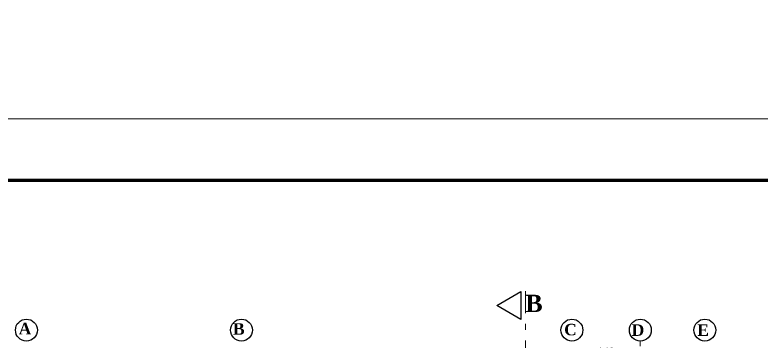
# Model space of a CAD drawing. Header units: inches. Extents: x 2908 to 3459, y -3172 to -55.
# Drawn here: x 3279.45 to 3292.44, y -236.44 to -230.76 of the extents above; entities that cross this region are included whole.
import ezdxf

# ---------------------------------------------------------------- set-up
doc = ezdxf.new("R2010")
doc.units = ezdxf.units.IN
doc.header["$MEASUREMENT"] = 0
doc.linetypes.add('DASHDOT', pattern=[25.4, 12.7, -6.35, 0, -6.35])
for name, color, linetype, lineweight in [('Capa2', 1, 'Continuous', 25), ('COTA', 1, 'Continuous', 9), ('E-EJES', 1, 'DASHDOT', 5), ('Márgen', 7, 'Continuous', 80)]:
    doc.layers.add(name, color=color, linetype=linetype, lineweight=lineweight)
doc.layers.add('TEXTO', color=4, linetype='Continuous')
doc.styles.add('Arial new', font='arial.ttf')
doc.styles.add('CONSTRUCTORA', font='times.ttf', dxfattribs={"height": 0.3})
doc.dimstyles.new('GUS', dxfattribs={"dimtxt": 0.1, "dimasz": 0.03, "dimexe": 0.05, "dimexo": 0.05, "dimgap": 0.005, "dimtad": 0, "dimzin": 1, "dimdsep": 46, "dimtxsty": 'Arial new', "dimblk": 'DOT', "dimcen": 0.01, "dimse1": 1, "dimse2": 1, "dimclrd": 1, "dimclre": 252, "dimclrt": 1, "dimaunit": 1, "dimadec": 0, "dimazin": 2, "dimtfac": 1, "dimtmove": 0, "dimatfit": 2, "dimldrblk": 'ARCHTICK', "dimfxl": 1, "dimlwd": -1, "dimlwe": -1, "dimarcsym": 1})

# ---------------------------------------------------------------- blocks, each defined once
blk = doc.blocks.new('_Dot')
at = {"color": 0, "linetype": 'ByBlock', "lineweight": -2}
blk.add_line((-0.5, 0), (-1, 0), dxfattribs=at)
at = {"color": 0, "linetype": 'ByBlock', "const_width": 0.5}
blk.add_lwpolyline([(-0.25, 0, 1), (0.25, 0, 1)], format="xyb", close=True, dxfattribs=at)
blk = doc.blocks.new('*D4867')
at = {"layer": 'COTA', "color": 1, "linetype": 'Continuous', "transparency": 16777216}
for p, q in [((3289.176, -236.603), (3289.612, -236.603)), ((3290.307, -236.603), (3289.872, -236.603))]:
    blk.add_line(p, q, dxfattribs=at)
at = {"layer": 'Defpoints', "color": 0, "transparency": 16777216}
for p in [(3289.146, -236.439, -7.182), (3290.337, -236.439, -7.182), (3289.146, -236.603)]:
    blk.add_point(p, dxfattribs=at)
at = {"layer": 'COTA', "color": 1, "transparency": 16777216, "xscale": 0.03, "yscale": 0.03, "zscale": 0.03, "rotation": 180}
blk.add_blockref('_Dot', (3289.146, -236.603), dxfattribs=at)
at = {"layer": 'COTA', "color": 1, "transparency": 16777216, "xscale": 0.03, "yscale": 0.03, "zscale": 0.03}
blk.add_blockref('_Dot', (3290.337, -236.603), dxfattribs=at)
at = {"layer": 'COTA', "color": 1, "transparency": 16777216, "insert": (3289.742, -236.603), "char_height": 0.1, "attachment_point": 5, "style": 'Arial new'}
blk.add_mtext('1.19', dxfattribs=at)
blk = doc.blocks.new('_ArchTick')
at = {"color": 0, "linetype": 'ByBlock', "const_width": 0.15}
blk.add_lwpolyline([(-0.5, -0.5), (0.5, 0.5)], dxfattribs=at)

msp = doc.modelspace()

# ---------------------------------------------------------------- linework, layer by layer
at = {"layer": 'Capa2'}
msp.add_lwpolyline([(3287.838, -235.818), (3288.258, -235.576), (3288.258, -236.061)], close=True, dxfattribs=at)
for centre in [(3279.654, -236.248), (3283.396, -236.248), (3289.146, -236.248), (3290.337, -236.248), (3291.46, -236.248)]:
    msp.add_circle(centre, 0.191, dxfattribs=at)
at = {"layer": 'COTA'}
msp.add_lwpolyline([(3272.711, -257.568), (3272.711, -232.568), (3307.711, -232.568), (3307.711, -257.568), (3272.711, -257.568)], close=True, dxfattribs=at)
at = {"layer": 'E-EJES', "ltscale": 0.03}
for p, q in [((3288.336, -235.57), (3288.336, -254.748)), ((3290.337, -252.044), (3290.337, -236.439))]:
    msp.add_line(p, q, dxfattribs=at)
at = {"layer": 'Márgen'}
msp.add_line((3306.806, -233.645), (3273.332, -233.645), dxfattribs=at)

# ---------------------------------------------------------------- texts
at = {"layer": 'TEXTO', "insert": (3288.667, -235.633), "char_height": 0.3, "width": 7.08828, "attachment_point": 3, "style": 'CONSTRUCTORA'}
msp.add_mtext('{\\fTimes New Roman|b1|i0|c0|p18;\\T1.1;B}', dxfattribs=at)
at = {"layer": 'TEXTO', "char_height": 0.2, "width": 4.72552, "attachment_point": 3, "rotation": 0.0018, "style": 'CONSTRUCTORA'}
for s, insert in [('{\\fTimes New Roman|b1|i0|c0|p18;\\T1.1;A}', (3279.76, -236.123)), ('{\\fTimes New Roman|b1|i0|c0|p18;\\T1.1;B  }', (3283.471, -236.128)), ('{\\fTimes New Roman|b1|i0|c0|p18;\\T1.1;C}', (3289.252, -236.139)), ('{\\fTimes New Roman|b1|i0|c0|p18;\\T1.1;D }', (3290.427, -236.148)), ('{\\fTimes New Roman|b1|i0|c0|p18;\\T1.1;E }', (3291.55, -236.148))]:
    msp.add_mtext(s, dxfattribs=dict(at, insert=insert))

# ---------------------------------------------------------------- dimensions: what is measured, and where the dimension line sits
at = {"layer": 'COTA'}
dim = msp.add_linear_dim(base=(3289.146, -236.603, 7.182), p1=(3290.337, -236.439), p2=(3289.146, -236.439), angle=180, dimstyle='GUS', dxfattribs=at)
dim.commit()
dim.dimension.update_dxf_attribs({"geometry": '*D4867', "text_midpoint": (3289.742, -236.603, 7.182)})

doc.saveas('drawing.dxf')
